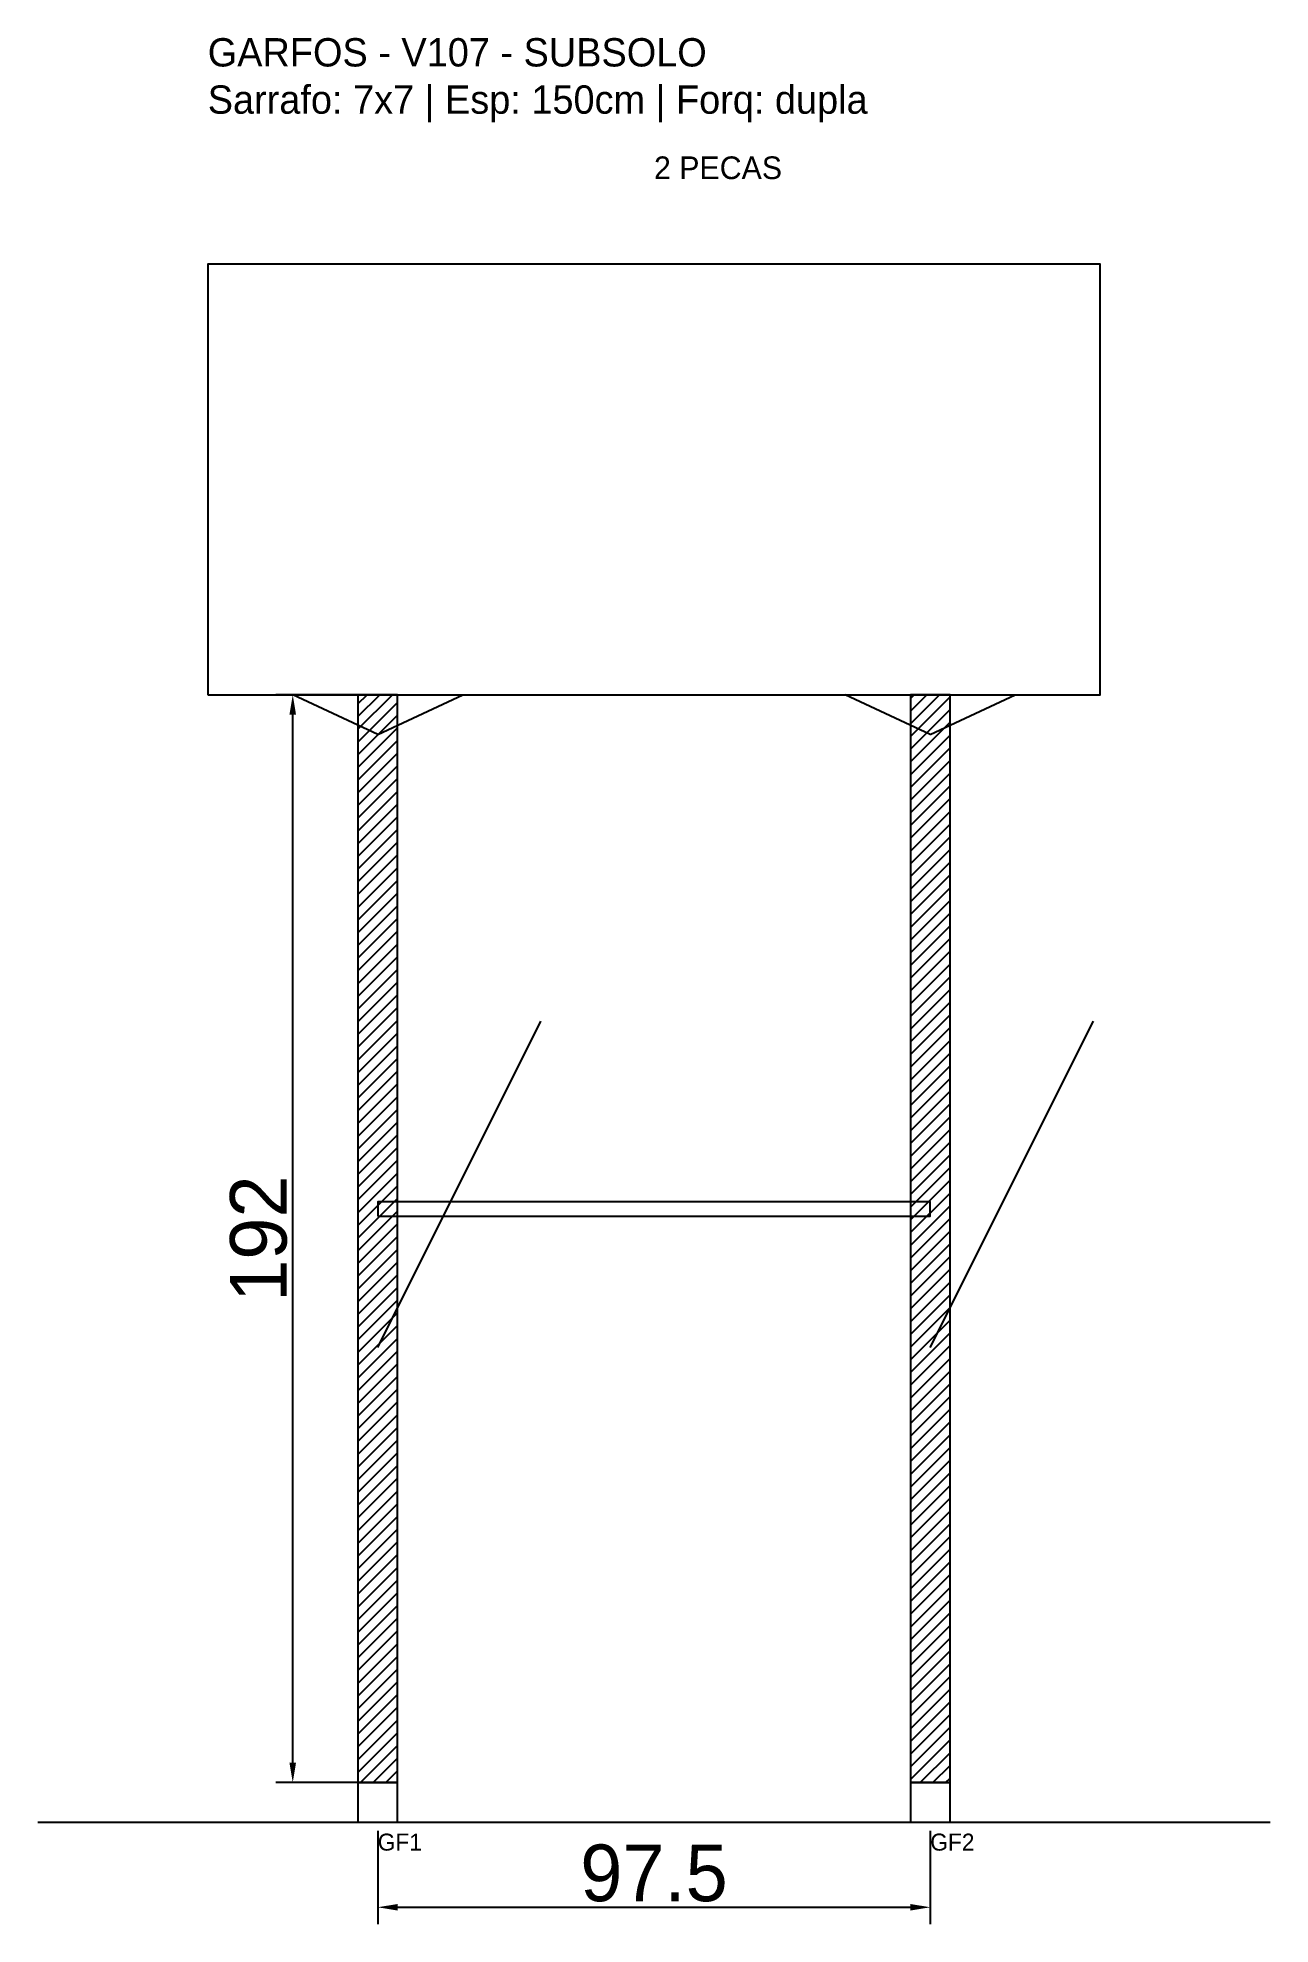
# Model space of a CAD drawing. Header units: metres. Extents: x -30 to 188, y -25 to 308.
import ezdxf

# ---------------------------------------------------------------- set-up
doc = ezdxf.new("R2010")
doc.units = ezdxf.units.M
for name, color, linetype in [('BARRA_ANCORAGEM', 1, 'Continuous'), ('COTA', 241, 'Continuous'), ('GARFOS OK', 3, 'Continuous'), ('NOME DA VIGA', 6, 'Continuous'), ('SARR_7x7', 40, 'Continuous'), ('TIRAS REESCORAMENTO', 252, 'Continuous'), ('VIGAS', 3, 'Continuous')]:
    doc.layers.add(name, color=color, linetype=linetype)
doc.dimstyles.new('EZ DXF', dxfattribs={"dimtxt": 10, "dimasz": 3.5, "dimexe": 3, "dimexo": 1.5, "dimgap": 1, "dimtad": 1, "dimdec": 1, "dimdsep": 46, "dimcen": 2.5, "dimazin": 3, "dimtfac": 1, "dimtmove": 0, "dimatfit": 3})

msp = doc.modelspace()

# ---------------------------------------------------------------- hatches: boundary and pattern name
at = {"layer": 'COTA'}
h = msp.add_hatch(dxfattribs=at)
h.set_pattern_fill('ANSI31', scale=0.5)
h.paths.add_polyline_path([(26.5, 0), (33.5, 0), (33.5, 192), (26.5, 192)])
h = msp.add_hatch(dxfattribs=at)
h.set_pattern_fill('ANSI31', scale=0.5)
h.paths.add_polyline_path([(124, 0), (131, 0), (131, 192), (124, 192)])

# ---------------------------------------------------------------- linework, layer by layer
at = {"layer": 'BARRA_ANCORAGEM'}
for p, q in [((30, 76.8), (58.8, 134.4)), ((127.5, 76.8), (156.3, 134.4))]:
    msp.add_line(p, q, dxfattribs=at)
at = {"layer": 'GARFOS OK'}
for p, q in [((30, 185), (15, 192)), ((15, 192), (45, 192)), ((30, 185), (45, 192)), ((127.5, 185), (112.5, 192)), ((112.5, 192), (142.5, 192)), ((127.5, 185), (142.5, 192))]:
    msp.add_line(p, q, dxfattribs=at)
at = {"layer": 'GARFOS OK', "linetype": 'CONTINUOUS'}
msp.add_line((-30, -7), (187.5, -7), dxfattribs=at)
at = {"layer": 'GARFOS OK'}
for points in [[(26.5, 0), (33.5, 0), (33.5, 192), (26.5, 192), (26.5, 0)], [(124, 0), (131, 0), (131, 192), (124, 192), (124, 0)]]:
    msp.add_lwpolyline(points, dxfattribs=at)
at = {"layer": 'SARR_7x7'}
for points in [[(26.5, -7), (33.5, -7), (33.5, 0), (26.5, 0), (26.5, -7)], [(124, -7), (131, -7), (131, 0), (124, 0), (124, -7)]]:
    msp.add_lwpolyline(points, dxfattribs=at)
at = {"layer": 'TIRAS REESCORAMENTO'}
msp.add_lwpolyline([(30, 100), (127.5, 100), (127.5, 102.5), (30, 102.5), (30, 100)], dxfattribs=at)
at = {"layer": 'VIGAS'}
msp.add_lwpolyline([(0, 192), (157.5, 192), (157.5, 268), (0, 268), (0, 192)], dxfattribs=at)

# ---------------------------------------------------------------- texts
at = {"layer": 'NOME DA VIGA'}
for s, height, p in [('2 PECAS', 4, (78.75, 283)), ('GF1', 3, (30, -12)), ('GF2', 3, (127.5, -12))]:
    msp.add_text(s, height=height, dxfattribs=at).set_placement(p)
at = {"layer": 'NOME DA VIGA', "insert": (0, 293), "char_height": 5, "attachment_point": 7}
msp.add_mtext('GARFOS - V107 - SUBSOLO\\PSarrafo: 7x7 | Esp: 150cm | Forq: dupla', dxfattribs=at)

# ---------------------------------------------------------------- dimensions: what is measured, and where the dimension line sits
at = {"layer": 'COTA'}
msp.add_linear_dim(base=(15, 0), p1=(30, 0), p2=(30, 192), angle=90, dimstyle='EZ DXF', dxfattribs=at).render()
msp.add_linear_dim(base=(30, -22), p1=(30, -7), p2=(127.5, -7), dimstyle='EZ DXF', dxfattribs=at).render()

doc.saveas('drawing.dxf')
